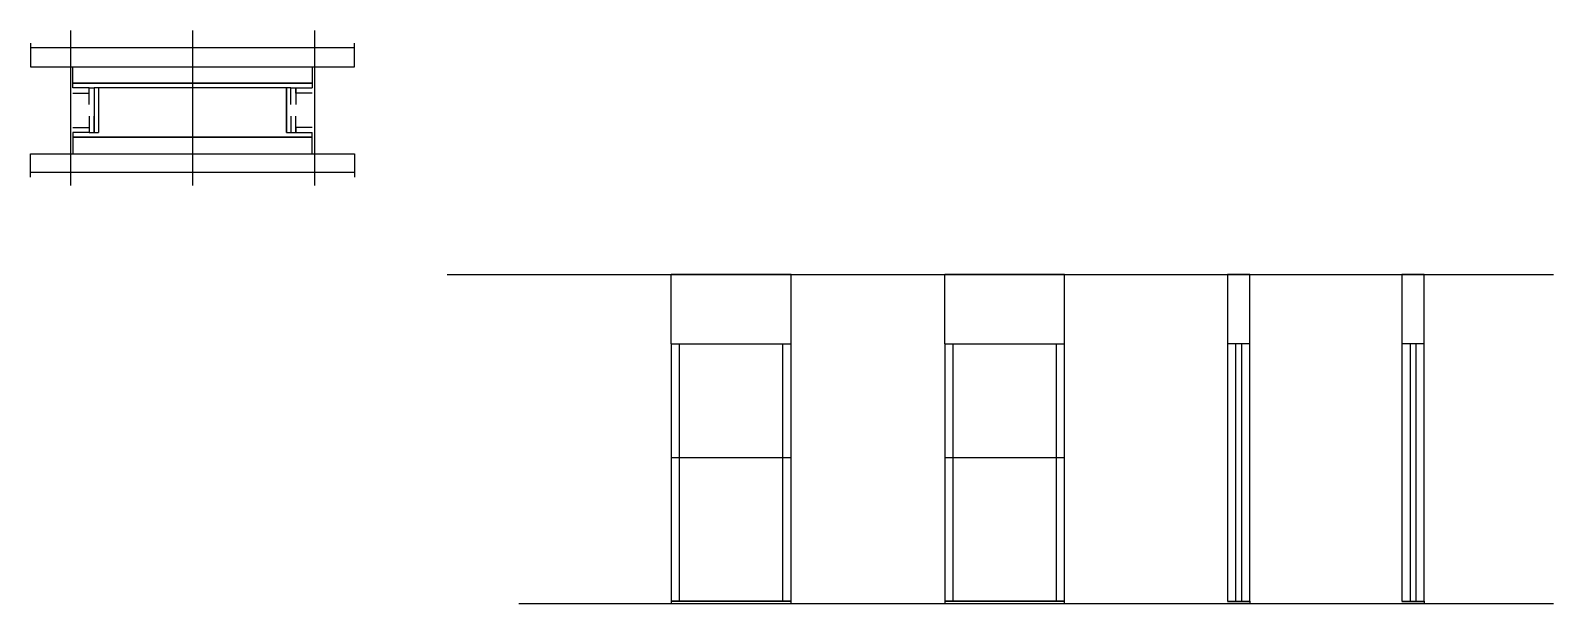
# Model space of a CAD drawing. Header units: metres. Extents: x 2650 to 3947, y 5226 to 5714.
import ezdxf

# ---------------------------------------------------------------- set-up
doc = ezdxf.new("R2010")
doc.units = ezdxf.units.M
for name, color, linetype in [('CHAPA', 7, 'Continuous'), ('COTA', 7, 'Continuous'), ('Hachura', 7, 'Continuous'), ('Madeira', 7, 'Continuous'), ('Nível', 7, 'Continuous'), ('Painéis', 7, 'Continuous'), ('Perfil Metálico', 7, 'Continuous'), ('SARR_2.2x7', 7, 'Continuous'), ('SARRAFO', 7, 'Continuous')]:
    doc.layers.add(name, color=color, linetype=linetype)

msp = doc.modelspace()

# ---------------------------------------------------------------- linework, layer by layer
at = {"layer": 'CHAPA', "color": 7, "lineweight": 25}
for points in [[(2686.4, 5664.7), (2686.4, 5668.7), (2890.4, 5668.7), (2890.4, 5664.7)], [(2686.4, 5664.7), (2686.4, 5668.7), (2890.4, 5668.7), (2890.4, 5664.7)], [(2708.4, 5664.7), (2704.8, 5664.7), (2704.8, 5626.7), (2708.4, 5626.7)], [(2708.4, 5664.7), (2704.8, 5664.7), (2704.8, 5626.7), (2708.4, 5626.7)], [(2872, 5664.7), (2868.4, 5664.7), (2868.4, 5626.7), (2872, 5626.7)], [(2872, 5664.7), (2868.4, 5664.7), (2868.4, 5626.7), (2872, 5626.7)], [(2686.4, 5626.7), (2686.4, 5622.7), (2890.4, 5622.7), (2890.4, 5626.7)], [(2686.4, 5626.7), (2686.4, 5622.7), (2890.4, 5622.7), (2890.4, 5626.7)]]:
    msp.add_lwpolyline(points, dxfattribs=at)
at = {"layer": 'COTA', "color": 7, "lineweight": 25}
for p, q in [((3298, 5506.1), (3196, 5506.1)), ((3196, 5447.1), (3196, 5506.1)), ((3298, 5447.1), (3298, 5506.1)), ((3530.9, 5506.1), (3428.9, 5506.1)), ((3428.9, 5447.1), (3428.9, 5506.1)), ((3530.9, 5447.1), (3530.9, 5506.1))]:
    msp.add_line(p, q, dxfattribs=at)
for points in [[(3688.5, 5447.1), (3688.5, 5506.1), (3669.5, 5506.1), (3669.5, 5447.1)], [(3837, 5447.1), (3837, 5506.1), (3818, 5506.1), (3818, 5447.1)]]:
    msp.add_lwpolyline(points, dxfattribs=at)
at = {"layer": 'Hachura', "color": 7, "lineweight": 25}
for p, q in [((2684.4, 5713.5), (2684.4, 5581.7)), ((2788.4, 5713.5), (2788.4, 5581.7)), ((2892.4, 5713.5), (2892.4, 5581.7))]:
    msp.add_line(p, q, dxfattribs=at)
at = {"layer": 'Madeira', "color": 7, "lineweight": 25}
for points in [[(2890.4, 5682.8), (2890.4, 5668.8), (2686.4, 5668.8), (2686.5, 5682.8)], [(2890.4, 5608.7), (2890.4, 5622.7), (2686.4, 5622.7), (2686.5, 5608.7)]]:
    msp.add_lwpolyline(points, dxfattribs=at)
at = {"layer": 'Nível', "color": 7, "lineweight": 25}
for p, q in [((3005.2, 5506.1), (3947.2, 5506.1)), ((3066.1, 5226.1), (3947.2, 5226.1))]:
    msp.add_line(p, q, dxfattribs=at)
at = {"layer": 'Painéis', "color": 7, "lineweight": 25}
for p, q in [((3196, 5447.1), (3196, 5226.1)), ((3196, 5447.1), (3298, 5447.1)), ((3298, 5226.1), (3298, 5447.1)), ((3428.9, 5447.1), (3428.9, 5226.1)), ((3428.9, 5447.1), (3530.9, 5447.1)), ((3530.9, 5226.1), (3530.9, 5447.1)), ((3669.5, 5447.1), (3669.5, 5228.1)), ((3688.5, 5447.1), (3669.5, 5447.1)), ((3688.5, 5228.1), (3688.5, 5447.1)), ((3818, 5447.1), (3818, 5228.1)), ((3837, 5447.1), (3818, 5447.1)), ((3837, 5228.1), (3837, 5447.1)), ((3298, 5350.1), (3196, 5350.1)), ((3530.9, 5350.1), (3428.9, 5350.1)), ((3196, 5228.1), (3298, 5228.1)), ((3428.9, 5228.1), (3530.9, 5228.1)), ((3669.5, 5228.1), (3688.5, 5228.1)), ((3818, 5228.1), (3837, 5228.1))]:
    msp.add_line(p, q, dxfattribs=at)
for points in [[(2868.4, 5626.7), (2868.4, 5664.7), (2708.4, 5664.7), (2708.4, 5626.7)], [(3298, 5228.1), (3196, 5228.1), (3196, 5226.1), (3298, 5226.1)], [(3530.9, 5228.1), (3428.9, 5228.1), (3428.9, 5226.1), (3530.9, 5226.1)], [(3669.5, 5228.1), (3688.5, 5228.1), (3688.5, 5226.1), (3669.5, 5226.1)], [(3818, 5228.1), (3837, 5228.1), (3837, 5226.1), (3818, 5226.1)]]:
    msp.add_lwpolyline(points, dxfattribs=at)
at = {"layer": 'Perfil Metálico', "color": 7, "lineweight": 25}
for points in [[(2650.4, 5702.7), (2650.4, 5682.7), (2926.4, 5682.7), (2926.4, 5702.7)], [(2926.4, 5686.7), (2926.4, 5698.7), (2650.4, 5698.7), (2650.4, 5686.7)], [(2650.4, 5588.7), (2650.4, 5608.7), (2926.4, 5608.7), (2926.4, 5588.7)], [(2926.4, 5604.7), (2926.4, 5592.7), (2650.4, 5592.7), (2650.4, 5604.7)]]:
    msp.add_lwpolyline(points, dxfattribs=at)
at = {"layer": 'SARR_2.2x7', "color": 7, "lineweight": 25}
for p, q in [((3203, 5350.1), (3203, 5447.1)), ((3291, 5350.1), (3291, 5447.1)), ((3435.9, 5350.1), (3435.9, 5447.1)), ((3523.9, 5350.1), (3523.9, 5447.1)), ((3676.5, 5447.1), (3676.5, 5228.1)), ((3681.5, 5447.1), (3681.5, 5228.1)), ((3825, 5447.1), (3825, 5228.1)), ((3830, 5447.1), (3830, 5228.1)), ((3203, 5228.1), (3203, 5350.1)), ((3291, 5228.1), (3291, 5350.1)), ((3435.9, 5228.1), (3435.9, 5350.1)), ((3523.9, 5228.1), (3523.9, 5350.1)), ((3203, 5228.1), (3203, 5228.1)), ((3291, 5228.1), (3291, 5228.1)), ((3435.9, 5228.1), (3435.9, 5228.1)), ((3523.9, 5228.1), (3523.9, 5228.1))]:
    msp.add_line(p, q, dxfattribs=at)
at = {"layer": 'SARRAFO', "color": 7, "lineweight": 25}
for points in [[(2686.4, 5660.3), (2700.4, 5660.3), (2700.4, 5664.7), (2686.4, 5664.7)], [(2700.4, 5650.7), (2700.4, 5664.7), (2704.8, 5664.7), (2704.8, 5650.7)], [(2872, 5650.7), (2872, 5664.7), (2876.4, 5664.7), (2876.4, 5650.7)], [(2890.4, 5660.3), (2876.4, 5660.3), (2876.4, 5664.7), (2890.4, 5664.7)], [(2686.4, 5631.1), (2700.4, 5631.1), (2700.4, 5626.7), (2686.4, 5626.7)], [(2700.4, 5640.7), (2700.4, 5626.7), (2704.8, 5626.7), (2704.8, 5640.7)], [(2872, 5640.7), (2872, 5626.7), (2876.4, 5626.7), (2876.4, 5640.7)], [(2890.4, 5631.1), (2876.4, 5631.1), (2876.4, 5626.7), (2890.4, 5626.7)]]:
    msp.add_lwpolyline(points, dxfattribs=at)

doc.saveas('drawing.dxf')
